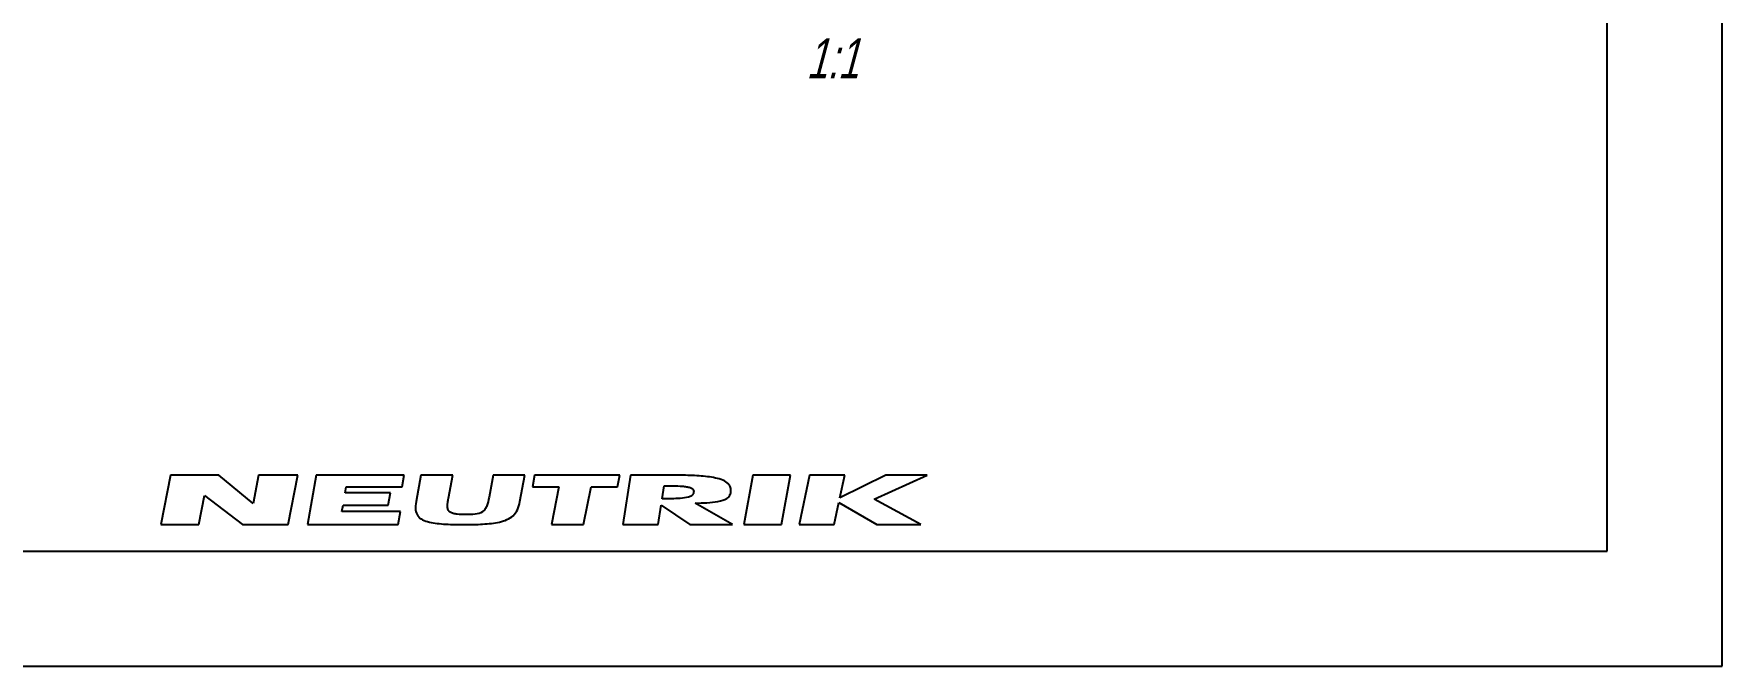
# Model space of a CAD drawing. Header units: millimetres. Extents: x 0 to 420, y 0 to 297.
# Drawn here: x 273.1 to 420, y 0 to 55 of the extents above; entities that cross this region are included whole.
import ezdxf

# ---------------------------------------------------------------- set-up
doc = ezdxf.new("R2010")
doc.units = ezdxf.units.MM
doc.header["$LTSCALE"] = 23.1
doc.layers.get('0').update_dxf_attribs({"linetype": 'CONTINUOUS'})
doc.layers.add('3D_NOTIZEN', color=7, linetype='CONTINUOUS')
doc.styles.get("Standard").update_dxf_attribs({"font": 'txt', "width": 0.7})

# ---------------------------------------------------------------- blocks, each defined once
blk = doc.blocks.new('NEUTRIK_BL0', base_point=(317.5, 14.46))
at = {"color": 7, "linetype": 'CONTINUOUS'}
for p, q in [((285.01, 16.61), (284.17, 12.31)), ((289.23, 16.61), (285.01, 16.61)), ((292.19, 14.15), (289.23, 16.61)), ((292.68, 16.61), (292.19, 14.15)), ((296.08, 16.61), (292.68, 16.61)), ((295.24, 12.31), (296.08, 16.61)), ((297.67, 16.61), (296.92, 12.31)), ((305.33, 16.61), (297.67, 16.61)), ((305.15, 15.59), (305.33, 16.61)), ((306.8, 16.61), (306.37, 14.32)), ((309.56, 16.61), (306.8, 16.61)), ((309.19, 14.6), (309.56, 16.61)), ((313.08, 16.61), (312.72, 14.69)), ((315.83, 16.61), (313.08, 16.61)), ((315.41, 14.32), (315.83, 16.61)), ((316.69, 16.61), (316.49, 15.6)), ((324.11, 16.61), (316.69, 16.61)), ((323.91, 15.6), (324.11, 16.61)), ((325.04, 16.61), (324.36, 12.31)), ((328.62, 16.61), (325.04, 16.61)), ((335.68, 16.61), (334.89, 12.31)), ((338.95, 16.61), (335.68, 16.61)), ((338.17, 12.31), (338.95, 16.61)), ((340.61, 16.61), (339.71, 12.31)), ((343.66, 16.61), (340.61, 16.61)), ((343.25, 14.65), (343.66, 16.61)), ((347.25, 16.61), (343.25, 14.65)), ((346.22, 14.51), (350.83, 16.61)), ((350.83, 16.61), (347.25, 16.61)), ((287.48, 12.31), (287.98, 14.85)), ((287.98, 14.85), (291.28, 12.31)), ((300.21, 15.08), (300.3, 15.59)), ((304.14, 15.08), (300.21, 15.08)), ((300.3, 15.59), (305.15, 15.59)), ((303.95, 14.01), (304.14, 15.08)), ((316.49, 15.6), (318.8, 15.6)), ((318.8, 15.6), (318.15, 12.31)), ((320.95, 12.31), (321.6, 15.6)), ((321.6, 15.6), (323.91, 15.6)), ((327.79, 14.55), (327.97, 15.69)), ((299.92, 13.44), (300.02, 14.01)), ((305.01, 13.44), (299.92, 13.44)), ((300.02, 14.01), (303.95, 14.01)), ((304.82, 12.31), (305.01, 13.44)), ((327.43, 12.31), (327.7, 13.99)), ((327.7, 13.99), (330.18, 12.31)), ((333.89, 12.31), (330.65, 14.18)), ((342.75, 12.31), (343.16, 14.24)), ((343.16, 14.24), (346.45, 12.31)), ((350.29, 12.31), (346.22, 14.51)), ((284.17, 12.31), (287.48, 12.31)), ((291.28, 12.31), (295.24, 12.31)), ((296.92, 12.31), (304.82, 12.31)), ((318.15, 12.31), (320.95, 12.31)), ((324.36, 12.31), (327.43, 12.31)), ((330.18, 12.31), (333.89, 12.31)), ((334.89, 12.31), (338.17, 12.31)), ((339.71, 12.31), (342.75, 12.31)), ((346.45, 12.31), (350.29, 12.31))]:
    blk.add_line(p, q, dxfattribs=at)
for points, knots in [([(333.77, 15.27), (333.77, 15.41), (333.72, 15.63), (333.5, 15.94), (333.07, 16.19), (332.44, 16.37), (331.5, 16.52), (330.23, 16.6), (329.16, 16.61), (328.62, 16.61)], [0, 0, 0, 0, 0.0625, 0.125, 0.25, 0.375, 0.5, 0.75, 1, 1, 1, 1]), ([(330.52, 15.12), (330.5, 14.98), (330.37, 14.81), (329.98, 14.65), (329.37, 14.58), (328.59, 14.55), (328.06, 14.55), (327.79, 14.55)], [0, 0, 0, 0, 0.125, 0.25, 0.5, 0.75, 1, 1, 1, 1]), ([(327.97, 15.69), (328.24, 15.69), (328.77, 15.68), (329.42, 15.66), (329.9, 15.61), (330.22, 15.54), (330.48, 15.42), (330.54, 15.25), (330.52, 15.12)], [0, 0, 0, 0, 0.25, 0.5, 0.625, 0.75, 0.875, 1, 1, 1, 1]), ([(330.65, 14.18), (331, 14.18), (331.69, 14.2), (332.65, 14.29), (333.33, 14.49), (333.69, 14.83), (333.77, 15.1), (333.77, 15.27)], [0, 0, 0, 0, 0.25, 0.5, 0.75, 0.875, 1, 1, 1, 1]), ([(306.37, 14.32), (306.32, 14.05), (306.29, 13.56), (306.49, 13.04), (306.92, 12.71), (307.71, 12.45), (308.94, 12.33), (310.02, 12.31), (310.57, 12.31)], [0, 0, 0, 0, 0.125, 0.25, 0.375, 0.5, 0.75, 1, 1, 1, 1]), ([(310.72, 13.18), (310.45, 13.18), (310.05, 13.19), (309.6, 13.26), (309.32, 13.37), (309.15, 13.57), (309.1, 13.86), (309.12, 14.21), (309.16, 14.47), (309.19, 14.6)], [0, 0, 0, 0, 0.25, 0.375, 0.5, 0.625, 0.75, 0.875, 1, 1, 1, 1]), ([(310.57, 12.31), (311.11, 12.31), (312.18, 12.33), (313.68, 12.48), (314.71, 12.88), (315.22, 13.57), (315.36, 14.05), (315.41, 14.32)], [0, 0, 0, 0, 0.25, 0.5, 0.75, 0.875, 1, 1, 1, 1]), ([(312.72, 14.69), (312.67, 14.42), (312.59, 14.03), (312.38, 13.62), (312.09, 13.33), (311.52, 13.2), (310.99, 13.18), (310.72, 13.18)], [0, 0, 0, 0, 0.25, 0.375, 0.5, 0.75, 1, 1, 1, 1])]:
    blk.add_open_spline(points, degree=3, knots=knots, dxfattribs=at)

msp = doc.modelspace()

# ---------------------------------------------------------------- linework, layer by layer
at = {"color": 7, "linetype": 'CONTINUOUS'}
for p, q in [((420, 0), (420, 297)), ((410, 10), (410, 287)), ((12.5, 10), (410, 10)), ((0, 0), (420, 0))]:
    msp.add_line(p, q, dxfattribs=at)

# ---------------------------------------------------------------- block references
msp.add_blockref('NEUTRIK_BL0', (317.5011, 14.4627), dxfattribs=at)

# ---------------------------------------------------------------- texts
at = {"layer": '3D_NOTIZEN', "color": 7, "linetype": 'CONTINUOUS', "insert": (344.8686, 54.6039), "char_height": 3.5, "width": 7.875, "attachment_point": 3, "line_spacing_factor": 0.9}
msp.add_mtext('\\Q15.0;1:1', dxfattribs=at)

doc.saveas('drawing.dxf')
